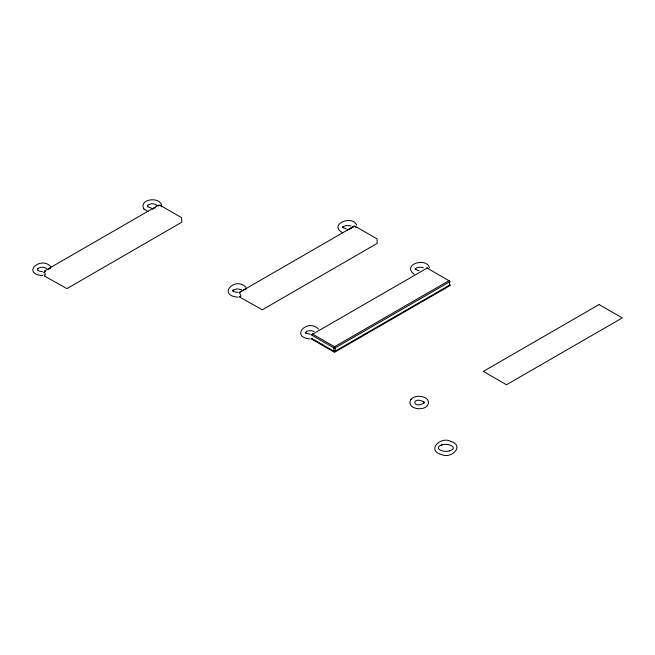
<?xml version="1.0" encoding="UTF-8"?>
<svg xmlns="http://www.w3.org/2000/svg" width="655" height="655" viewBox="0 0 655 655"><rect width="100%" height="100%" fill="white"/><g stroke="black" fill="none" stroke-linecap="round" stroke-linejoin="round"><path stroke-width="0.98" d="M161.711 206.734C161.957 195.96 138.041 198.506 143.928 209.092M343.212 226.548L342.647 227.293L343.212 227.76M239.402 296.412L240.311 296.911L240.852 295.814L239.402 292.531L244.643 289.436M43.893 274.83C45.555 276.795 45.94 272.857 43.934 272.3M342.77 226.998L342.909 227.498L342.925 226.81M423.777 401.818C411.119 395.677 412.453 409.563 423.777 403.21M423.736 403.259L423.736 401.769M37.744 268.722L37.744 270.212M410.759 399.566C406.018 408.679 423.04 411.676 427.584 405.461C432.325 396.349 415.311 393.352 410.759 399.566L411.021 399.272M147.653 205.269L147.653 206.751M37.622 268.861C39.341 267.035 44.139 266.544 46.652 268.517M147.531 205.4C150.028 203.206 154.629 203.148 156.995 205.547M347.183 230.511L347.895 229.88M233.295 290.009L232.73 290.755L233.295 291.213M314.154 331.602C311.96 330.136 305.189 330.243 305.811 333.084M423.343 267.805C421.165 266.511 414.255 267.477 415.728 269.623M50.967 266.839C40.946 255.286 20.739 273.602 42.6 275.608M152.476 209.199L152.951 208.871M233.131 290.14L237.11 288.847L241.507 289.657M343.154 226.597L346.831 225.402L350.99 226M48.757 269.066L48.249 269.418M158.166 205.957L158.854 205.531M48.986 268.902L50.14 268.272M356.279 227.662L354.461 226.155L351.301 228.169M348.337 229.577L350.99 228.317M349.549 228.898L354.019 226.302M44.327 271.096L158.764 205.031M239.705 292.245L354.134 226.18M312.026 334.541A0.933 0.54 60 0 1 312.689 334.156L334.517 346.757A0.933 0.54 60 0 1 335.18 347.903L335.18 351.154A0.933 0.54 60 0 1 334.517 351.538A0.933 0.54 -60 0 1 333.853 351.154L333.853 347.903A0.933 0.54 -60 0 1 334.517 346.757L448.945 280.692A0.933 0.54 -60 0 1 449.608 281.077A0.933 0.54 0 0 1 449.608 281.838L335.18 347.903A0.933 0.54 0 0 1 333.853 347.903L312.026 335.303A0.933 0.54 0 0 1 312.026 334.541L427.117 268.091L449.608 281.077L449.608 285.089A0.933 0.54 60 0 1 448.945 285.465A0.933 0.54 -60 0 0 449.608 284.319A0.933 0.54 0 0 1 449.608 285.089L334.517 351.538L312.026 338.553A0.933 0.54 0 0 1 311.796 338.332M450.272 285.465L334.517 352.3L311.362 338.93M244.814 289.33L246.673 288.888M153.376 208.618L154.293 208.175M356.729 225.164C351.915 214.226 327.901 224.796 342.786 232.877M246.1 287.422C234.973 275.616 216.649 295.749 238.248 297.165M429.508 267.797C426.266 256.613 401.237 264.89 414.255 274.273M318.486 329.129C307.784 317.904 289.33 336.907 310.2 339.044M155.53 207.643L154.817 207.954M45.531 271.137L43.934 272.284M441.38 445.13C433.037 447.987 443.509 453.653 450.927 450.37C458.173 447.471 447.815 442.428 441.224 445.187L442.051 444.892M50.222 268.239L50.754 268.083M450.296 450.64L449.756 450.828M238.248 292.384L235.456 292.138L233.245 291.172M42.485 271.669L39.668 271.293L37.695 270.163M310.388 334.263L305.762 333.043M151.485 208.184L147.612 206.71M419.159 270.761L415.671 269.582M346.274 228.849L343.154 227.719M159.46 205.482L160.27 206.014M450.706 441.331C440.381 435.993 425.93 450.624 441.896 454.685C451.762 459.073 464.755 445.654 450.837 441.38M148.292 211.631L143.805 208.953M355.067 226.18L376.993 238.846L377.198 243.373L262.311 309.782L239.705 297.108M159.697 205.031L181.525 217.632L181.869 222.143L66.933 288.642L44.327 275.968M312.026 338.553A0.933 0.54 -60 0 0 312.689 338.93A0.933 0.54 60 0 1 312.132 338.267M312.026 335.303A0.933 0.54 -60 0 1 312.689 334.156M335.18 351.154A0.933 0.54 0 0 1 333.853 351.154M448.945 280.692A0.933 0.54 60 0 1 449.608 281.838M305.287 332.388L305.508 332.822L305.279 332.404M415.204 268.927L415.442 269.369L415.164 268.992M424.08 402.514C423.965 403.996 423.973 401.188 424.096 402.514M232.771 290.517L233 290.951L232.754 290.566M599.096 304.559L483.341 371.393L506.495 384.755L622.25 317.929L599.096 304.559M427.781 268.476A0.933 0.54 -60 0 0 427.117 268.091A0.933 0.54 60 0 0 426.454 268.476A0.933 0.54 0 0 1 427.781 268.476"/></g></svg>
